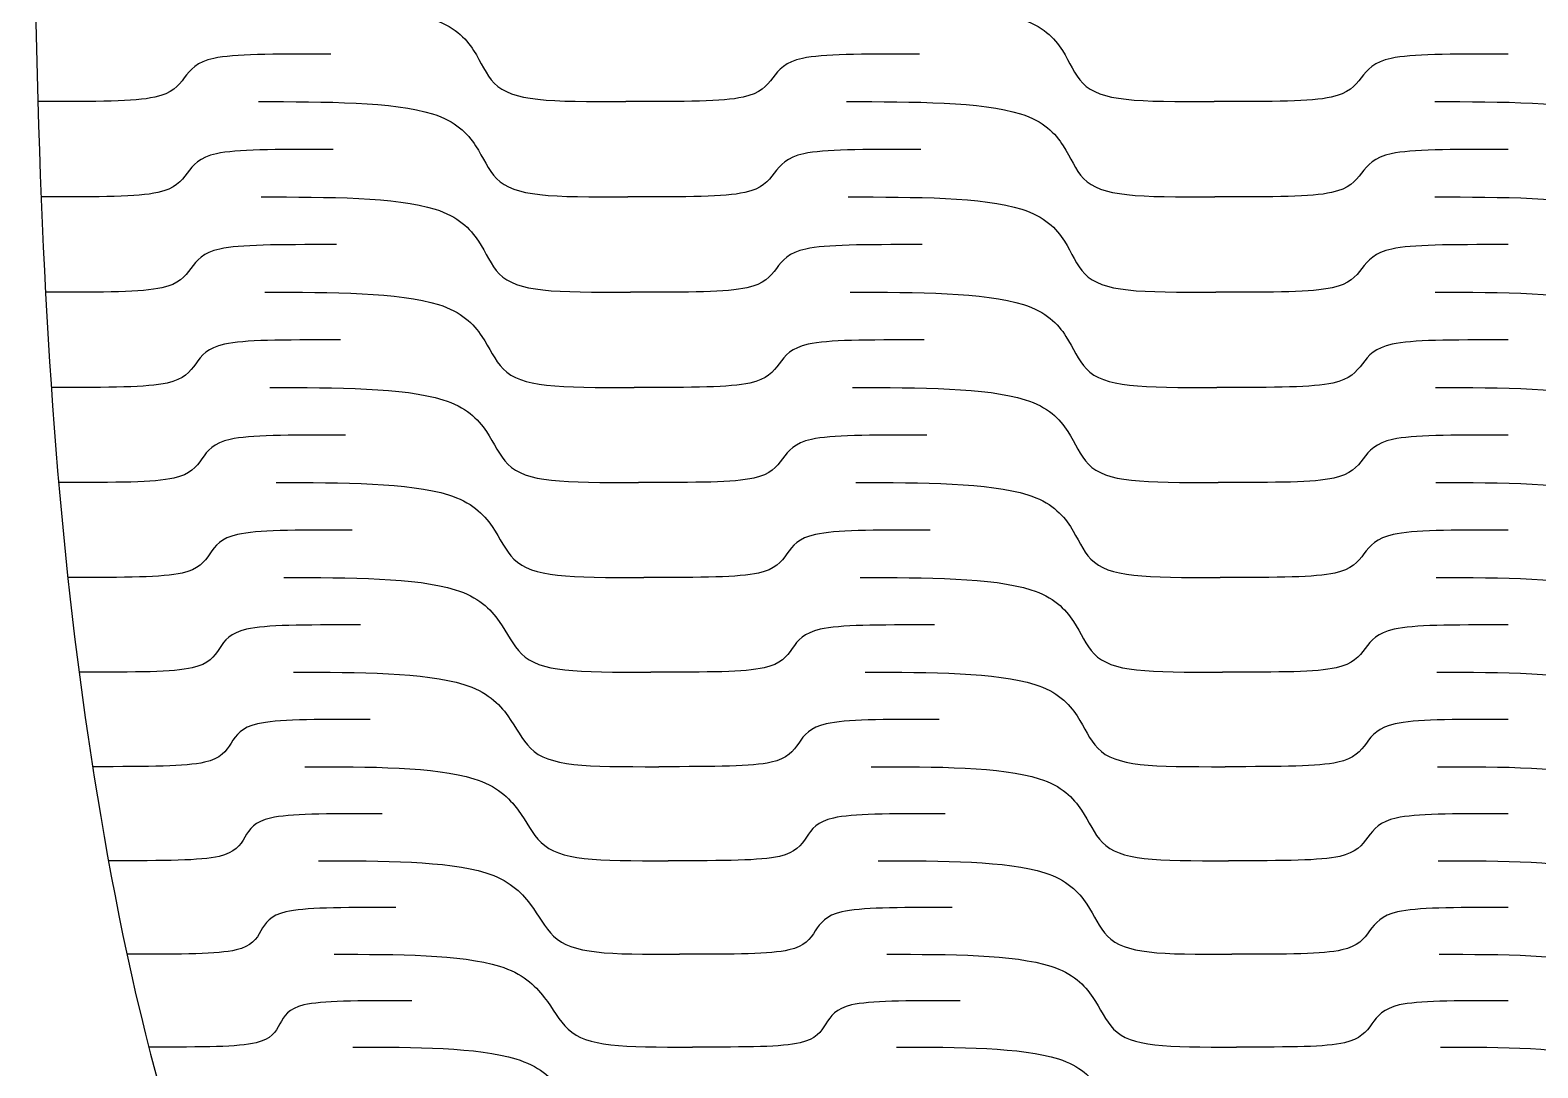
# Model space of a CAD drawing. Extents: x 0.4 to 17.3, y 0.4 to 6.1.
# Drawn here: x 8.953 to 11.06, y 1.807 to 3.258 of the extents above; entities that cross this region are included whole.
import ezdxf

# ---------------------------------------------------------------- set-up
doc = ezdxf.new("R2010")
doc.units = 0
doc.header["$MEASUREMENT"] = 0
doc.layers.add('DEFAULT', color=7, linetype='CONTINUOUS')

msp = doc.modelspace()

# ---------------------------------------------------------------- linework, layer by layer
at = {"layer": 'DEFAULT'}
for points, knots in [([(8.9526, 4.4919), (8.9526, 3.3114), (8.9526, 2.7212), (9.0559, 2.1309), (9.1592, 1.5406), (9.3658, 0.9504), (10.1921, 0.3601)], [0, 0, 0, 0, 1, 1, 1, 2, 2, 2, 2]), ([(9.2686, 3.2916), (9.363, 3.2916), (9.4574, 3.2916), (9.5124, 3.2745), (9.5445, 3.2645), (9.561, 3.2476), (9.5724, 3.2298), (9.583, 3.2133), (9.5895, 3.1963), (9.6012, 3.1842), (9.6261, 3.1585), (9.6772, 3.1583), (9.7853, 3.1583)], [0, 0, 0, 0, 1, 1, 1, 2, 2, 2, 3, 3, 3, 4, 4, 4, 4]), ([(10.0921, 3.2916), (10.1865, 3.2916), (10.2809, 3.2916), (10.3357, 3.2745), (10.3677, 3.2645), (10.384, 3.2476), (10.3952, 3.2298), (10.4056, 3.2133), (10.4119, 3.1963), (10.4236, 3.1842), (10.4482, 3.1585), (10.4993, 3.1583), (10.6074, 3.1583)], [0, 0, 0, 0, 1, 1, 1, 2, 2, 2, 3, 3, 3, 4, 4, 4, 4]), ([(10.9155, 3.2916), (11.0099, 3.2916), (11.1044, 3.2916), (11.159, 3.2745), (11.1908, 3.2645), (11.207, 3.2476), (11.218, 3.2298), (11.2283, 3.2133), (11.2344, 3.1963), (11.2459, 3.1842), (11.2703, 3.1585), (11.3214, 3.1583), (11.4295, 3.1583)], [0, 0, 0, 0, 1, 1, 1, 2, 2, 2, 3, 3, 3, 4, 4, 4, 4]), ([(9.3729, 3.2249), (9.2883, 3.2249), (9.2385, 3.2249), (9.2093, 3.2188), (9.1853, 3.2137), (9.1764, 3.2029), (9.168, 3.1916), (9.1596, 3.1803), (9.1507, 3.1696), (9.1267, 3.1645), (9.0976, 3.1583), (9.0478, 3.1583), (8.9633, 3.1583)], [0, 0, 0, 0, 1, 1, 1, 2, 2, 2, 3, 3, 3, 4, 4, 4, 4]), ([(10.1957, 3.2249), (10.111, 3.2249), (10.0612, 3.2249), (10.032, 3.2188), (10.008, 3.2137), (9.999, 3.2029), (9.9904, 3.1916), (9.9819, 3.1803), (9.9729, 3.1696), (9.9489, 3.1645), (9.9197, 3.1583), (9.8699, 3.1583), (9.7853, 3.1583)], [0, 0, 0, 0, 1, 1, 1, 2, 2, 2, 3, 3, 3, 4, 4, 4, 4]), ([(11.0185, 3.2249), (10.9338, 3.2249), (10.884, 3.2249), (10.8547, 3.2188), (10.8306, 3.2137), (10.8215, 3.2029), (10.8128, 3.1916), (10.8042, 3.1803), (10.7951, 3.1696), (10.771, 3.1645), (10.7417, 3.1583), (10.692, 3.1583), (10.6074, 3.1583)], [0, 0, 0, 0, 1, 1, 1, 2, 2, 2, 3, 3, 3, 4, 4, 4, 4]), ([(9.2715, 3.1583), (9.3658, 3.1583), (9.4601, 3.1583), (9.5151, 3.1411), (9.5471, 3.1312), (9.5637, 3.1143), (9.5752, 3.0965), (9.5859, 3.08), (9.5925, 3.063), (9.6043, 3.0509), (9.6293, 3.0252), (9.6802, 3.025), (9.7881, 3.025)], [0, 0, 0, 0, 1, 1, 1, 2, 2, 2, 3, 3, 3, 4, 4, 4, 4]), ([(10.0936, 3.1583), (10.1879, 3.1583), (10.2821, 3.1583), (10.3369, 3.1411), (10.3688, 3.1312), (10.3852, 3.1143), (10.3964, 3.0965), (10.4069, 3.08), (10.4132, 3.063), (10.4248, 3.0509), (10.4495, 3.0252), (10.5005, 3.025), (10.6084, 3.025)], [0, 0, 0, 0, 1, 1, 1, 2, 2, 2, 3, 3, 3, 4, 4, 4, 4]), ([(10.9157, 3.1583), (11.0099, 3.1583), (11.1042, 3.1583), (11.1588, 3.1411), (11.1905, 3.1312), (11.2066, 3.1143), (11.2176, 3.0965), (11.2278, 3.08), (11.234, 3.063), (11.2454, 3.0509), (11.2697, 3.0252), (11.3207, 3.025), (11.4286, 3.025)], [0, 0, 0, 0, 1, 1, 1, 2, 2, 2, 3, 3, 3, 4, 4, 4, 4]), ([(9.3762, 3.0916), (9.2917, 3.0916), (9.242, 3.0916), (9.2129, 3.0854), (9.189, 3.0803), (9.1803, 3.0696), (9.1719, 3.0583), (9.1636, 3.047), (9.1549, 3.0363), (9.131, 3.0312), (9.1019, 3.025), (9.0523, 3.025), (8.9679, 3.025)], [0, 0, 0, 0, 1, 1, 1, 2, 2, 2, 3, 3, 3, 4, 4, 4, 4]), ([(10.1973, 3.0916), (10.1128, 3.0916), (10.0631, 3.0916), (10.034, 3.0854), (10.01, 3.0803), (10.0011, 3.0696), (9.9926, 3.0583), (9.9841, 3.047), (9.9752, 3.0363), (9.9513, 3.0312), (9.9221, 3.025), (9.8725, 3.025), (9.7881, 3.025)], [0, 0, 0, 0, 1, 1, 1, 2, 2, 2, 3, 3, 3, 4, 4, 4, 4]), ([(11.0185, 3.0916), (10.934, 3.0916), (10.8843, 3.0916), (10.855, 3.0854), (10.831, 3.0803), (10.8219, 3.0696), (10.8133, 3.0583), (10.8046, 3.047), (10.7956, 3.0363), (10.7716, 3.0312), (10.7424, 3.025), (10.6927, 3.025), (10.6084, 3.025)], [0, 0, 0, 0, 1, 1, 1, 2, 2, 2, 3, 3, 3, 4, 4, 4, 4]), ([(9.2755, 3.025), (9.3696, 3.025), (9.4636, 3.025), (9.5187, 3.0079), (9.5507, 2.9979), (9.5674, 2.981), (9.579, 2.9633), (9.5898, 2.9468), (9.5965, 2.9297), (9.6083, 2.9176), (9.6335, 2.8919), (9.6843, 2.8918), (9.7918, 2.8918)], [0, 0, 0, 0, 1, 1, 1, 2, 2, 2, 3, 3, 3, 4, 4, 4, 4]), ([(10.0957, 3.025), (10.1898, 3.025), (10.2838, 3.025), (10.3385, 3.0079), (10.3704, 2.9979), (10.3868, 2.981), (10.398, 2.9633), (10.4085, 2.9468), (10.4149, 2.9297), (10.4265, 2.9176), (10.4512, 2.8919), (10.502, 2.8918), (10.6096, 2.8918)], [0, 0, 0, 0, 1, 1, 1, 2, 2, 2, 3, 3, 3, 4, 4, 4, 4]), ([(10.9159, 3.025), (11.01, 3.025), (11.104, 3.025), (11.1584, 3.0079), (11.1901, 2.9979), (11.2062, 2.981), (11.2171, 2.9633), (11.2273, 2.9468), (11.2334, 2.9297), (11.2448, 2.9176), (11.269, 2.8919), (11.3198, 2.8918), (11.4273, 2.8918)], [0, 0, 0, 0, 1, 1, 1, 2, 2, 2, 3, 3, 3, 4, 4, 4, 4]), ([(9.3805, 2.9584), (9.2962, 2.9584), (9.2467, 2.9584), (9.2177, 2.9522), (9.1939, 2.9471), (9.1853, 2.9363), (9.1771, 2.9251), (9.1689, 2.9138), (9.1603, 2.903), (9.1366, 2.8979), (9.1077, 2.8918), (9.0582, 2.8918), (8.9741, 2.8918)], [0, 0, 0, 0, 1, 1, 1, 2, 2, 2, 3, 3, 3, 4, 4, 4, 4]), ([(10.1995, 2.9584), (10.1152, 2.9584), (10.0656, 2.9584), (10.0366, 2.9522), (10.0127, 2.9471), (10.0039, 2.9363), (9.9955, 2.9251), (9.9871, 2.9138), (9.9783, 2.903), (9.9544, 2.8979), (9.9254, 2.8918), (9.8759, 2.8918), (9.7918, 2.8918)], [0, 0, 0, 0, 1, 1, 1, 2, 2, 2, 3, 3, 3, 4, 4, 4, 4]), ([(11.0185, 2.9584), (10.9342, 2.9584), (10.8846, 2.9584), (10.8555, 2.9522), (10.8315, 2.9471), (10.8225, 2.9363), (10.8139, 2.9251), (10.8053, 2.9138), (10.7963, 2.903), (10.7723, 2.8979), (10.7432, 2.8918), (10.6937, 2.8918), (10.6096, 2.8918)], [0, 0, 0, 0, 1, 1, 1, 2, 2, 2, 3, 3, 3, 4, 4, 4, 4]), ([(9.2807, 2.8918), (9.3745, 2.8918), (9.4683, 2.8918), (9.5233, 2.8746), (9.5554, 2.8647), (9.5722, 2.8478), (9.5839, 2.8301), (9.5948, 2.8136), (9.6017, 2.7966), (9.6136, 2.7845), (9.6389, 2.7588), (9.6895, 2.7586), (9.7966, 2.7586)], [0, 0, 0, 0, 1, 1, 1, 2, 2, 2, 3, 3, 3, 4, 4, 4, 4]), ([(10.0985, 2.8918), (10.1922, 2.8918), (10.286, 2.8918), (10.3407, 2.8746), (10.3725, 2.8647), (10.3889, 2.8478), (10.4002, 2.8301), (10.4107, 2.8136), (10.4171, 2.7966), (10.4288, 2.7845), (10.4534, 2.7588), (10.504, 2.7586), (10.6112, 2.7586)], [0, 0, 0, 0, 1, 1, 1, 2, 2, 2, 3, 3, 3, 4, 4, 4, 4]), ([(10.9162, 2.8918), (11.01, 2.8918), (11.1038, 2.8918), (11.158, 2.8746), (11.1896, 2.8647), (11.2056, 2.8478), (11.2164, 2.8301), (11.2265, 2.8136), (11.2326, 2.7966), (11.2439, 2.7845), (11.268, 2.7588), (11.3186, 2.7586), (11.4257, 2.7586)], [0, 0, 0, 0, 1, 1, 1, 2, 2, 2, 3, 3, 3, 4, 4, 4, 4]), ([(9.3862, 2.8252), (9.3022, 2.8252), (9.2528, 2.8252), (9.224, 2.819), (9.2004, 2.8139), (9.192, 2.8032), (9.1839, 2.7919), (9.1759, 2.7806), (9.1675, 2.7699), (9.1439, 2.7648), (9.1152, 2.7586), (9.0659, 2.7586), (8.9821, 2.7586)], [0, 0, 0, 0, 1, 1, 1, 2, 2, 2, 3, 3, 3, 4, 4, 4, 4]), ([(10.2023, 2.8252), (10.1183, 2.8252), (10.0689, 2.8252), (10.04, 2.819), (10.0163, 2.8139), (10.0076, 2.8032), (9.9993, 2.7919), (9.991, 2.7806), (9.9823, 2.7699), (9.9586, 2.7648), (9.9297, 2.7586), (9.8804, 2.7586), (9.7966, 2.7586)], [0, 0, 0, 0, 1, 1, 1, 2, 2, 2, 3, 3, 3, 4, 4, 4, 4]), ([(11.0185, 2.8252), (10.9345, 2.8252), (10.8851, 2.8252), (10.856, 2.819), (10.8321, 2.8139), (10.8232, 2.8032), (10.8146, 2.7919), (10.8061, 2.7806), (10.7971, 2.7699), (10.7733, 2.7648), (10.7443, 2.7586), (10.695, 2.7586), (10.6112, 2.7586)], [0, 0, 0, 0, 1, 1, 1, 2, 2, 2, 3, 3, 3, 4, 4, 4, 4]), ([(9.2876, 2.7586), (9.3809, 2.7586), (9.4744, 2.7586), (9.5294, 2.7415), (9.5614, 2.7316), (9.5784, 2.7147), (9.5903, 2.697), (9.6013, 2.6805), (9.6083, 2.6636), (9.6203, 2.6515), (9.6458, 2.6258), (9.6962, 2.6257), (9.8028, 2.6257)], [0, 0, 0, 0, 1, 1, 1, 2, 2, 2, 3, 3, 3, 4, 4, 4, 4]), ([(10.1021, 2.7586), (10.1955, 2.7586), (10.2889, 2.7586), (10.3434, 2.7415), (10.3751, 2.7316), (10.3916, 2.7147), (10.4029, 2.697), (10.4134, 2.6805), (10.42, 2.6636), (10.4316, 2.6515), (10.4563, 2.6258), (10.5066, 2.6257), (10.6132, 2.6257)], [0, 0, 0, 0, 1, 1, 1, 2, 2, 2, 3, 3, 3, 4, 4, 4, 4]), ([(10.9166, 2.7586), (11.01, 2.7586), (11.1034, 2.7586), (11.1574, 2.7415), (11.1889, 2.7316), (11.2048, 2.7147), (11.2156, 2.697), (11.2256, 2.6805), (11.2316, 2.6636), (11.2428, 2.6515), (11.2667, 2.6258), (11.3171, 2.6257), (11.4237, 2.6257)], [0, 0, 0, 0, 1, 1, 1, 2, 2, 2, 3, 3, 3, 4, 4, 4, 4]), ([(9.3935, 2.6921), (9.3099, 2.6921), (9.2607, 2.6921), (9.2321, 2.686), (9.2087, 2.6809), (9.2004, 2.6702), (9.1926, 2.6589), (9.1848, 2.6476), (9.1766, 2.6369), (9.1532, 2.6318), (9.1247, 2.6257), (9.0757, 2.6257), (8.9923, 2.6257)], [0, 0, 0, 0, 1, 1, 1, 2, 2, 2, 3, 3, 3, 4, 4, 4, 4]), ([(10.206, 2.6921), (10.1224, 2.6921), (10.0732, 2.6921), (10.0444, 2.686), (10.0208, 2.6809), (10.0123, 2.6702), (10.0041, 2.6589), (9.996, 2.6476), (9.9874, 2.6369), (9.9638, 2.6318), (9.9352, 2.6257), (9.8861, 2.6257), (9.8028, 2.6257)], [0, 0, 0, 0, 1, 1, 1, 2, 2, 2, 3, 3, 3, 4, 4, 4, 4]), ([(11.0185, 2.6921), (10.9349, 2.6921), (10.8857, 2.6921), (10.8568, 2.686), (10.833, 2.6809), (10.8241, 2.6702), (10.8156, 2.6589), (10.8071, 2.6476), (10.7982, 2.6369), (10.7745, 2.6318), (10.7456, 2.6257), (10.6966, 2.6257), (10.6132, 2.6257)], [0, 0, 0, 0, 1, 1, 1, 2, 2, 2, 3, 3, 3, 4, 4, 4, 4]), ([(9.2962, 2.6257), (9.3892, 2.6257), (9.4821, 2.6257), (9.5371, 2.6086), (9.5691, 2.5986), (9.5862, 2.5818), (9.5983, 2.5641), (9.6095, 2.5477), (9.6167, 2.5307), (9.6288, 2.5187), (9.6545, 2.4931), (9.7045, 2.4929), (9.8105, 2.4929)], [0, 0, 0, 0, 1, 1, 1, 2, 2, 2, 3, 3, 3, 4, 4, 4, 4]), ([(10.1067, 2.6257), (10.1996, 2.6257), (10.2926, 2.6257), (10.3469, 2.6086), (10.3785, 2.5986), (10.395, 2.5818), (10.4064, 2.5641), (10.417, 2.5477), (10.4235, 2.5307), (10.4351, 2.5187), (10.4598, 2.4931), (10.5099, 2.4929), (10.6158, 2.4929)], [0, 0, 0, 0, 1, 1, 1, 2, 2, 2, 3, 3, 3, 4, 4, 4, 4]), ([(10.9171, 2.6257), (11.0101, 2.6257), (11.103, 2.6257), (11.1567, 2.6086), (11.188, 2.5986), (11.2037, 2.5818), (11.2144, 2.5641), (11.2244, 2.5477), (11.2303, 2.5307), (11.2415, 2.5187), (11.2652, 2.4931), (11.3152, 2.4929), (11.4211, 2.4929)], [0, 0, 0, 0, 1, 1, 1, 2, 2, 2, 3, 3, 3, 4, 4, 4, 4]), ([(9.4027, 2.5593), (9.3195, 2.5593), (9.2706, 2.5593), (9.2424, 2.5531), (9.2191, 2.548), (9.2111, 2.5373), (9.2036, 2.5261), (9.196, 2.5149), (9.188, 2.5041), (9.1649, 2.4991), (9.1367, 2.4929), (9.0879, 2.4929), (9.0051, 2.4929)], [0, 0, 0, 0, 1, 1, 1, 2, 2, 2, 3, 3, 3, 4, 4, 4, 4]), ([(10.2106, 2.5593), (10.1274, 2.5593), (10.0785, 2.5593), (10.05, 2.5531), (10.0266, 2.548), (10.0182, 2.5373), (10.0102, 2.5261), (10.0022, 2.5149), (9.9938, 2.5041), (9.9704, 2.4991), (9.942, 2.4929), (9.8933, 2.4929), (9.8105, 2.4929)], [0, 0, 0, 0, 1, 1, 1, 2, 2, 2, 3, 3, 3, 4, 4, 4, 4]), ([(11.0185, 2.5593), (10.9353, 2.5593), (10.8864, 2.5593), (10.8577, 2.5531), (10.8341, 2.548), (10.8252, 2.5373), (10.8168, 2.5261), (10.8084, 2.5149), (10.7996, 2.5041), (10.776, 2.4991), (10.7474, 2.4929), (10.6986, 2.4929), (10.6158, 2.4929)], [0, 0, 0, 0, 1, 1, 1, 2, 2, 2, 3, 3, 3, 4, 4, 4, 4]), ([(9.3071, 2.4929), (9.3995, 2.4929), (9.4919, 2.4929), (9.5468, 2.4759), (9.5787, 2.4659), (9.596, 2.4492), (9.6082, 2.4315), (9.6196, 2.4151), (9.6271, 2.3982), (9.6393, 2.3862), (9.6651, 2.3606), (9.7148, 2.3605), (9.8199, 2.3605)], [0, 0, 0, 0, 1, 1, 1, 2, 2, 2, 3, 3, 3, 4, 4, 4, 4]), ([(10.1125, 2.4929), (10.2048, 2.4929), (10.2972, 2.4929), (10.3513, 2.4759), (10.3828, 2.4659), (10.3992, 2.4492), (10.4107, 2.4315), (10.4213, 2.4151), (10.4279, 2.3982), (10.4395, 2.3862), (10.4642, 2.3606), (10.5138, 2.3605), (10.6189, 2.3605)], [0, 0, 0, 0, 1, 1, 1, 2, 2, 2, 3, 3, 3, 4, 4, 4, 4]), ([(10.9178, 2.4929), (11.0101, 2.4929), (11.1025, 2.4929), (11.1558, 2.4759), (11.1868, 2.4659), (11.2025, 2.4492), (11.2131, 2.4315), (11.2229, 2.4151), (11.2287, 2.3982), (11.2398, 2.3862), (11.2632, 2.3606), (11.3129, 2.3605), (11.418, 2.3605)], [0, 0, 0, 0, 1, 1, 1, 2, 2, 2, 3, 3, 3, 4, 4, 4, 4]), ([(9.4141, 2.4267), (9.3315, 2.4267), (9.283, 2.4267), (9.255, 2.4205), (9.2321, 2.4155), (9.2243, 2.4048), (9.2171, 2.3936), (9.2098, 2.3824), (9.2021, 2.3717), (9.1792, 2.3666), (9.1514, 2.3605), (9.103, 2.3605), (9.0208, 2.3605)], [0, 0, 0, 0, 1, 1, 1, 2, 2, 2, 3, 3, 3, 4, 4, 4, 4]), ([(10.2163, 2.4267), (10.1337, 2.4267), (10.0852, 2.4267), (10.0569, 2.4205), (10.0337, 2.4155), (10.0255, 2.4048), (10.0177, 2.3936), (10.0099, 2.3824), (10.0017, 2.3717), (9.9785, 2.3666), (9.9504, 2.3605), (9.9021, 2.3605), (9.8199, 2.3605)], [0, 0, 0, 0, 1, 1, 1, 2, 2, 2, 3, 3, 3, 4, 4, 4, 4]), ([(11.0185, 2.4267), (10.9359, 2.4267), (10.8873, 2.4267), (10.8588, 2.4205), (10.8354, 2.4155), (10.8266, 2.4048), (10.8183, 2.3936), (10.81, 2.3824), (10.8012, 2.3717), (10.7779, 2.3666), (10.7495, 2.3605), (10.7011, 2.3605), (10.6189, 2.3605)], [0, 0, 0, 0, 1, 1, 1, 2, 2, 2, 3, 3, 3, 4, 4, 4, 4]), ([(9.3205, 2.3605), (9.4121, 2.3605), (9.5038, 2.3605), (9.5586, 2.3435), (9.5905, 2.3336), (9.6079, 2.3168), (9.6203, 2.2993), (9.6319, 2.2829), (9.6396, 2.2661), (9.6519, 2.2541), (9.6779, 2.2286), (9.7271, 2.2284), (9.8312, 2.2284)], [0, 0, 0, 0, 1, 1, 1, 2, 2, 2, 3, 3, 3, 4, 4, 4, 4]), ([(10.1195, 2.3605), (10.2111, 2.3605), (10.3028, 2.3605), (10.3566, 2.3435), (10.388, 2.3336), (10.4044, 2.3168), (10.4159, 2.2993), (10.4265, 2.2829), (10.4332, 2.2661), (10.4448, 2.2541), (10.4694, 2.2286), (10.5186, 2.2284), (10.6227, 2.2284)], [0, 0, 0, 0, 1, 1, 1, 2, 2, 2, 3, 3, 3, 4, 4, 4, 4]), ([(10.9186, 2.3605), (11.0102, 2.3605), (11.1019, 2.3605), (11.1547, 2.3435), (11.1855, 2.3336), (11.201, 2.3168), (11.2114, 2.2993), (11.2211, 2.2829), (11.2269, 2.2661), (11.2378, 2.2541), (11.2609, 2.2286), (11.3101, 2.2284), (11.4142, 2.2284)], [0, 0, 0, 0, 1, 1, 1, 2, 2, 2, 3, 3, 3, 4, 4, 4, 4]), ([(9.4279, 2.2945), (9.3461, 2.2945), (9.2979, 2.2945), (9.2704, 2.2883), (9.2477, 2.2833), (9.2403, 2.2726), (9.2334, 2.2614), (9.2264, 2.2503), (9.219, 2.2396), (9.1964, 2.2346), (9.169, 2.2284), (9.1211, 2.2284), (9.0397, 2.2284)], [0, 0, 0, 0, 1, 1, 1, 2, 2, 2, 3, 3, 3, 4, 4, 4, 4]), ([(10.2232, 2.2945), (10.1414, 2.2945), (10.0932, 2.2945), (10.0653, 2.2883), (10.0424, 2.2833), (10.0343, 2.2726), (10.0267, 2.2614), (10.0191, 2.2503), (10.0111, 2.2396), (9.9883, 2.2346), (9.9605, 2.2284), (9.9126, 2.2284), (9.8312, 2.2284)], [0, 0, 0, 0, 1, 1, 1, 2, 2, 2, 3, 3, 3, 4, 4, 4, 4]), ([(11.0185, 2.2945), (10.9366, 2.2945), (10.8885, 2.2945), (10.8602, 2.2883), (10.837, 2.2833), (10.8283, 2.2726), (10.8201, 2.2614), (10.8119, 2.2503), (10.8033, 2.2396), (10.7801, 2.2346), (10.752, 2.2284), (10.7041, 2.2284), (10.6227, 2.2284)], [0, 0, 0, 0, 1, 1, 1, 2, 2, 2, 3, 3, 3, 4, 4, 4, 4]), ([(9.3365, 2.2284), (9.4273, 2.2284), (9.5181, 2.2284), (9.5727, 2.2115), (9.6045, 2.2017), (9.622, 2.185), (9.6347, 2.1675), (9.6465, 2.1512), (9.6543, 2.1344), (9.6667, 2.1225), (9.693, 2.0971), (9.7416, 2.0969), (9.8445, 2.0969)], [0, 0, 0, 0, 1, 1, 1, 2, 2, 2, 3, 3, 3, 4, 4, 4, 4]), ([(10.128, 2.2284), (10.2188, 2.2284), (10.3096, 2.2284), (10.363, 2.2115), (10.3942, 2.2017), (10.4106, 2.185), (10.422, 2.1675), (10.4327, 2.1512), (10.4395, 2.1344), (10.4511, 2.1225), (10.4756, 2.0971), (10.5242, 2.0969), (10.6272, 2.0969)], [0, 0, 0, 0, 1, 1, 1, 2, 2, 2, 3, 3, 3, 4, 4, 4, 4]), ([(10.9195, 2.2284), (11.0103, 2.2284), (11.1011, 2.2284), (11.1534, 2.2115), (11.1838, 2.2017), (11.1991, 2.185), (11.2094, 2.1675), (11.219, 2.1512), (11.2246, 2.1344), (11.2354, 2.1225), (11.2582, 2.0971), (11.3068, 2.0969), (11.4098, 2.0969)], [0, 0, 0, 0, 1, 1, 1, 2, 2, 2, 3, 3, 3, 4, 4, 4, 4]), ([(9.4444, 2.1627), (9.3634, 2.1627), (9.3157, 2.1627), (9.2886, 2.1566), (9.2663, 2.1516), (9.2592, 2.1409), (9.2526, 2.1298), (9.246, 2.1187), (9.2389, 2.1081), (9.2167, 2.103), (9.1898, 2.0969), (9.1424, 2.0969), (9.0619, 2.0969)], [0, 0, 0, 0, 1, 1, 1, 2, 2, 2, 3, 3, 3, 4, 4, 4, 4]), ([(10.2314, 2.1627), (10.1504, 2.1627), (10.1028, 2.1627), (10.0752, 2.1566), (10.0526, 2.1516), (10.0448, 2.1409), (10.0374, 2.1298), (10.0301, 2.1187), (10.0223, 2.1081), (9.9998, 2.103), (9.9724, 2.0969), (9.925, 2.0969), (9.8445, 2.0969)], [0, 0, 0, 0, 1, 1, 1, 2, 2, 2, 3, 3, 3, 4, 4, 4, 4]), ([(11.0185, 2.1627), (10.9375, 2.1627), (10.8898, 2.1627), (10.8619, 2.1566), (10.8389, 2.1516), (10.8304, 2.1409), (10.8222, 2.1298), (10.8141, 2.1187), (10.8056, 2.1081), (10.7828, 2.103), (10.755, 2.0969), (10.7076, 2.0969), (10.6272, 2.0969)], [0, 0, 0, 0, 1, 1, 1, 2, 2, 2, 3, 3, 3, 4, 4, 4, 4]), ([(9.3554, 2.0969), (9.4451, 2.0969), (9.535, 2.0969), (9.5893, 2.0801), (9.6209, 2.0703), (9.6386, 2.0537), (9.6515, 2.0363), (9.6635, 2.0201), (9.6716, 2.0034), (9.6841, 1.9915), (9.7105, 1.9663), (9.7585, 1.9661), (9.8601, 1.9661)], [0, 0, 0, 0, 1, 1, 1, 2, 2, 2, 3, 3, 3, 4, 4, 4, 4]), ([(10.138, 2.0969), (10.2277, 2.0969), (10.3176, 2.0969), (10.3706, 2.0801), (10.4014, 2.0703), (10.4178, 2.0537), (10.4293, 2.0363), (10.44, 2.0201), (10.4468, 2.0034), (10.4583, 1.9915), (10.4828, 1.9663), (10.5307, 1.9661), (10.6323, 1.9661)], [0, 0, 0, 0, 1, 1, 1, 2, 2, 2, 3, 3, 3, 4, 4, 4, 4]), ([(10.9206, 2.0969), (11.0104, 2.0969), (11.1002, 2.0969), (11.1518, 2.0801), (11.1819, 2.0703), (11.197, 2.0537), (11.2071, 2.0363), (11.2165, 2.0201), (11.222, 2.0034), (11.2326, 1.9915), (11.2551, 1.9663), (11.303, 1.9661), (11.4046, 1.9661)], [0, 0, 0, 0, 1, 1, 1, 2, 2, 2, 3, 3, 3, 4, 4, 4, 4]), ([(9.4636, 2.0315), (9.3836, 2.0315), (9.3365, 2.0315), (9.3099, 2.0254), (9.288, 2.0204), (9.2813, 2.0099), (9.2751, 1.9988), (9.2688, 1.9877), (9.2622, 1.9772), (9.2404, 1.9722), (9.214, 1.9661), (9.1672, 1.9661), (9.0878, 1.9661)], [0, 0, 0, 0, 1, 1, 1, 2, 2, 2, 3, 3, 3, 4, 4, 4, 4]), ([(10.241, 2.0315), (10.161, 2.0315), (10.1139, 2.0315), (10.0868, 2.0254), (10.0646, 2.0204), (10.057, 2.0099), (10.0499, 1.9988), (10.0428, 1.9877), (10.0353, 1.9772), (10.0131, 1.9722), (9.9862, 1.9661), (9.9395, 1.9661), (9.8601, 1.9661)], [0, 0, 0, 0, 1, 1, 1, 2, 2, 2, 3, 3, 3, 4, 4, 4, 4]), ([(11.0185, 2.0315), (10.9385, 2.0315), (10.8914, 2.0315), (10.8638, 2.0254), (10.8411, 2.0204), (10.8327, 2.0099), (10.8247, 1.9988), (10.8168, 1.9877), (10.8084, 1.9772), (10.7859, 1.9722), (10.7585, 1.9661), (10.7118, 1.9661), (10.6323, 1.9661)], [0, 0, 0, 0, 1, 1, 1, 2, 2, 2, 3, 3, 3, 4, 4, 4, 4]), ([(9.3774, 1.9661), (9.4659, 1.9661), (9.5546, 1.9661), (9.6087, 1.9494), (9.6401, 1.9397), (9.658, 1.9232), (9.6712, 1.9059), (9.6834, 1.8899), (9.6919, 1.8733), (9.7045, 1.8615), (9.7312, 1.8365), (9.7784, 1.8363), (9.8784, 1.8363)], [0, 0, 0, 0, 1, 1, 1, 2, 2, 2, 3, 3, 3, 4, 4, 4, 4]), ([(10.1497, 1.9661), (10.2382, 1.9661), (10.3268, 1.9661), (10.3793, 1.9494), (10.4099, 1.9397), (10.4263, 1.9232), (10.4378, 1.9059), (10.4485, 1.8899), (10.4554, 1.8733), (10.4669, 1.8615), (10.4913, 1.8365), (10.5385, 1.8363), (10.6384, 1.8363)], [0, 0, 0, 0, 1, 1, 1, 2, 2, 2, 3, 3, 3, 4, 4, 4, 4]), ([(10.9219, 1.9661), (11.0105, 1.9661), (11.0991, 1.9661), (11.15, 1.9494), (11.1797, 1.9397), (11.1945, 1.9232), (11.2044, 1.9059), (11.2136, 1.8899), (11.2189, 1.8733), (11.2293, 1.8615), (11.2513, 1.8365), (11.2985, 1.8363), (11.3985, 1.8363)], [0, 0, 0, 0, 1, 1, 1, 2, 2, 2, 3, 3, 3, 4, 4, 4, 4]), ([(9.4862, 1.9012), (9.4073, 1.9012), (9.3609, 1.9012), (9.3349, 1.8952), (9.3135, 1.8902), (9.3073, 1.8797), (9.3015, 1.8687), (9.2958, 1.8578), (9.2896, 1.8473), (9.2683, 1.8423), (9.2425, 1.8363), (9.1965, 1.8363), (9.1184, 1.8363)], [0, 0, 0, 0, 1, 1, 1, 2, 2, 2, 3, 3, 3, 4, 4, 4, 4]), ([(10.2523, 1.9012), (10.1735, 1.9012), (10.1271, 1.9012), (10.1005, 1.8952), (10.0786, 1.8902), (10.0714, 1.8797), (10.0646, 1.8687), (10.0578, 1.8578), (10.0506, 1.8473), (10.0289, 1.8423), (10.0026, 1.8363), (9.9566, 1.8363), (9.8784, 1.8363)], [0, 0, 0, 0, 1, 1, 1, 2, 2, 2, 3, 3, 3, 4, 4, 4, 4]), ([(11.0185, 1.9012), (10.9396, 1.9012), (10.8932, 1.9012), (10.8661, 1.8952), (10.8437, 1.8902), (10.8355, 1.8797), (10.8277, 1.8687), (10.8199, 1.8578), (10.8117, 1.8473), (10.7895, 1.8423), (10.7626, 1.8363), (10.7166, 1.8363), (10.6384, 1.8363)], [0, 0, 0, 0, 1, 1, 1, 2, 2, 2, 3, 3, 3, 4, 4, 4, 4]), ([(9.4034, 1.8363), (9.4905, 1.8363), (9.5778, 1.8363), (9.6316, 1.8198), (9.6629, 1.8102), (9.681, 1.7939), (9.6945, 1.7768), (9.7071, 1.7609), (9.716, 1.7445), (9.7287, 1.7329), (9.7558, 1.7081), (9.8021, 1.7079), (9.9001, 1.7079)], [0, 0, 0, 0, 1, 1, 1, 2, 2, 2, 3, 3, 3, 4, 4, 4, 4]), ([(10.1634, 1.8363), (10.2506, 1.8363), (10.3378, 1.8363), (10.3897, 1.8198), (10.4199, 1.8102), (10.4363, 1.7939), (10.4479, 1.7768), (10.4586, 1.7609), (10.4656, 1.7445), (10.4771, 1.7329), (10.5013, 1.7081), (10.5476, 1.7079), (10.6457, 1.7079)], [0, 0, 0, 0, 1, 1, 1, 2, 2, 2, 3, 3, 3, 4, 4, 4, 4]), ([(10.9235, 1.8363), (11.0106, 1.8363), (11.0978, 1.8363), (11.1479, 1.8198), (11.177, 1.8102), (11.1915, 1.7939), (11.2012, 1.7768), (11.2102, 1.7609), (11.2153, 1.7445), (11.2254, 1.7329), (11.2469, 1.7081), (11.2932, 1.7079), (11.3912, 1.7079)], [0, 0, 0, 0, 1, 1, 1, 2, 2, 2, 3, 3, 3, 4, 4, 4, 4])]:
    msp.add_open_spline(points, degree=3, knots=knots, dxfattribs=at)

doc.saveas('drawing.dxf')
